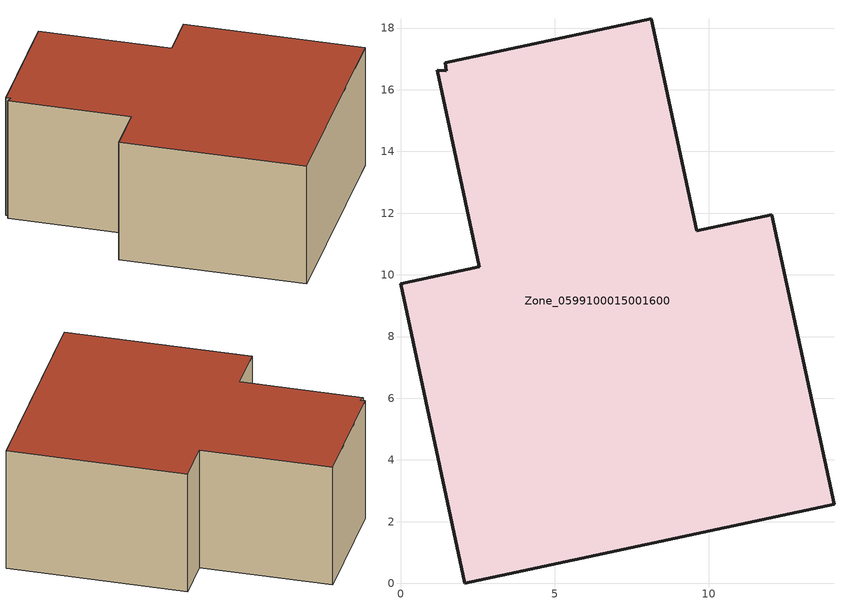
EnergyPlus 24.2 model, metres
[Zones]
Zone_0599100015001600
 floor ground (C_G): 1.49,16.61 1.45,16.87 8.13,18.3 9.61,11.43 12.04,11.95 14.05,2.57 2.08,0 0,9.71 2.56,10.26 1.19,16.64 z1.92
 wall outside (C_F): 2.08,0 14.05,2.57 12.04,11.95 9.61,11.43 8.13,18.3 1.45,16.87 1.49,16.61 1.19,16.64 2.56,10.26 0,9.71 2.08,0 z1.92:8.93
 roof outside (C_R): 1.49,16.61 1.19,16.64 2.56,10.26 0,9.71 2.08,0 14.05,2.57 12.04,11.95 9.61,11.43 8.13,18.3 1.45,16.87 z8.93
[BUILDING]
Pand.0599100015001600: North Axis=0; Terrain=City; Loads Convergence Tolerance Value=0.04; Temperature Convergence Tolerance Value=0.4; Solar Distribution=FullExterior; Maximum Number of Warmup Days=25; Minimum Number of Warmup Days=1
[Site:Location]
Rotterdam.The.Hague.AP_ZH_NLD Design_Conditions: Latitude=51.96; Longitude=4.45; Time Zone=1; Elevation=-4.5
[SITE:GROUNDTEMPERATURE:BUILDINGSURFACE]
18, 18, 18, 18, 18, 18, 18, 18, 18, 18, 18, 18
[MATERIAL] Thermal Absorptance=0.9; Solar Absorptance=0.7; Visible Absorptance=0.7
Name | Roughness | Thickness | Conductivity | Density | Specific Heat
G.D.1975-1991 | MediumSmooth | 0.15 | 0.288461 | 540 | 1210
F.D.1975-1991 | Rough | 0.3 | 0.230769 | 1920 | 840
R.D.1975-1991 | MediumRough | 0.2 | 0.153846 | 1500 | 1000
[CONSTRUCTION]
C_G: G.D.1975-1991
C_F: F.D.1975-1991
C_R: R.D.1975-1991
[ZONE]
Zone_0599100015001600: Type=1; Multiplier=1; Ceiling Height=Autocalculate; Volume=Autocalculate; Floor Area=autocalculate; Part of Total Floor Area=Yes
[ZONEINFILTRATION:DESIGNFLOWRATE]
Infil_Zone_0599100015001600: Zone or ZoneList or Space or SpaceList=Zone_0599100015001600; Schedule=AlwaysOn; Design Flow Rate Calculation Method=Flow/Area; Flow Rate per Floor Area=0.0042; Constant Term Coefficient=1; Temperature Term Coefficient=0; Velocity Term Coefficient=0; Velocity Squared Term Coefficient=0
[HVACTEMPLATE:ZONE:IDEALLOADSAIRSYSTEM]
Zone_0599100015001600: Maximum Heating Supply Air Temperature=50; Minimum Cooling Supply Air Temperature=13; Maximum Heating Supply Air Humidity Ratio=0.0156; Minimum Cooling Supply Air Humidity Ratio=0.0077; Heating Limit=NoLimit; Cooling Limit=NoLimit; Dehumidification Control Type=ConstantSensibleHeatRatio; Cooling Sensible Heat Ratio=0.7; Dehumidification Setpoint=60; Humidification Control Type=None; Humidification Setpoint=30; Outdoor Air Method=None; Outdoor Air Flow Rate per Person=0.00944; Outdoor Air Flow Rate per Zone Floor Area=0; Outdoor Air Flow Rate per Zone=0; Demand Controlled Ventilation Type=None; Outdoor Air Economizer Type=NoEconomizer; Heat Recovery Type=None; Sensible Heat Recovery Effectiveness=0.7; Latent Heat Recovery Effectiveness=0.65
[ZONECONTROL:THERMOSTAT]
ThermostatControl_Zone_0599100015001600: Zone or ZoneList=Zone_0599100015001600; Control Type Schedule=DualSetpointControlType; Control 1=Thermostat_Zone_0599100015001600; Temperature Difference Between Cutout And Setpoint=0
[THERMOSTATSETPOINT:DUALSETPOINT]
Thermostat_Zone_0599100015001600: Heating Setpoint Temperature Schedule=HeatingSetpoint_Zone_0599100015001600; Cooling Setpoint Temperature Schedule=CoolingSetpoint_Zone_0599100015001600
[SCHEDULE:COMPACT]
HeatingSetpoint_Zone_0599100015001600: Through: 12/31, For: AllDays, Until: 24:00, 21
CoolingSetpoint_Zone_0599100015001600: Through: 12/31, For: AllDays, Until: 24:00, 24
DualSetpointControlType: Through: 12/31, For: AllDays, Until: 24:00, 4
AlwaysOn: Through: 12/31, For: AllDays, Until: 24:00, 1
